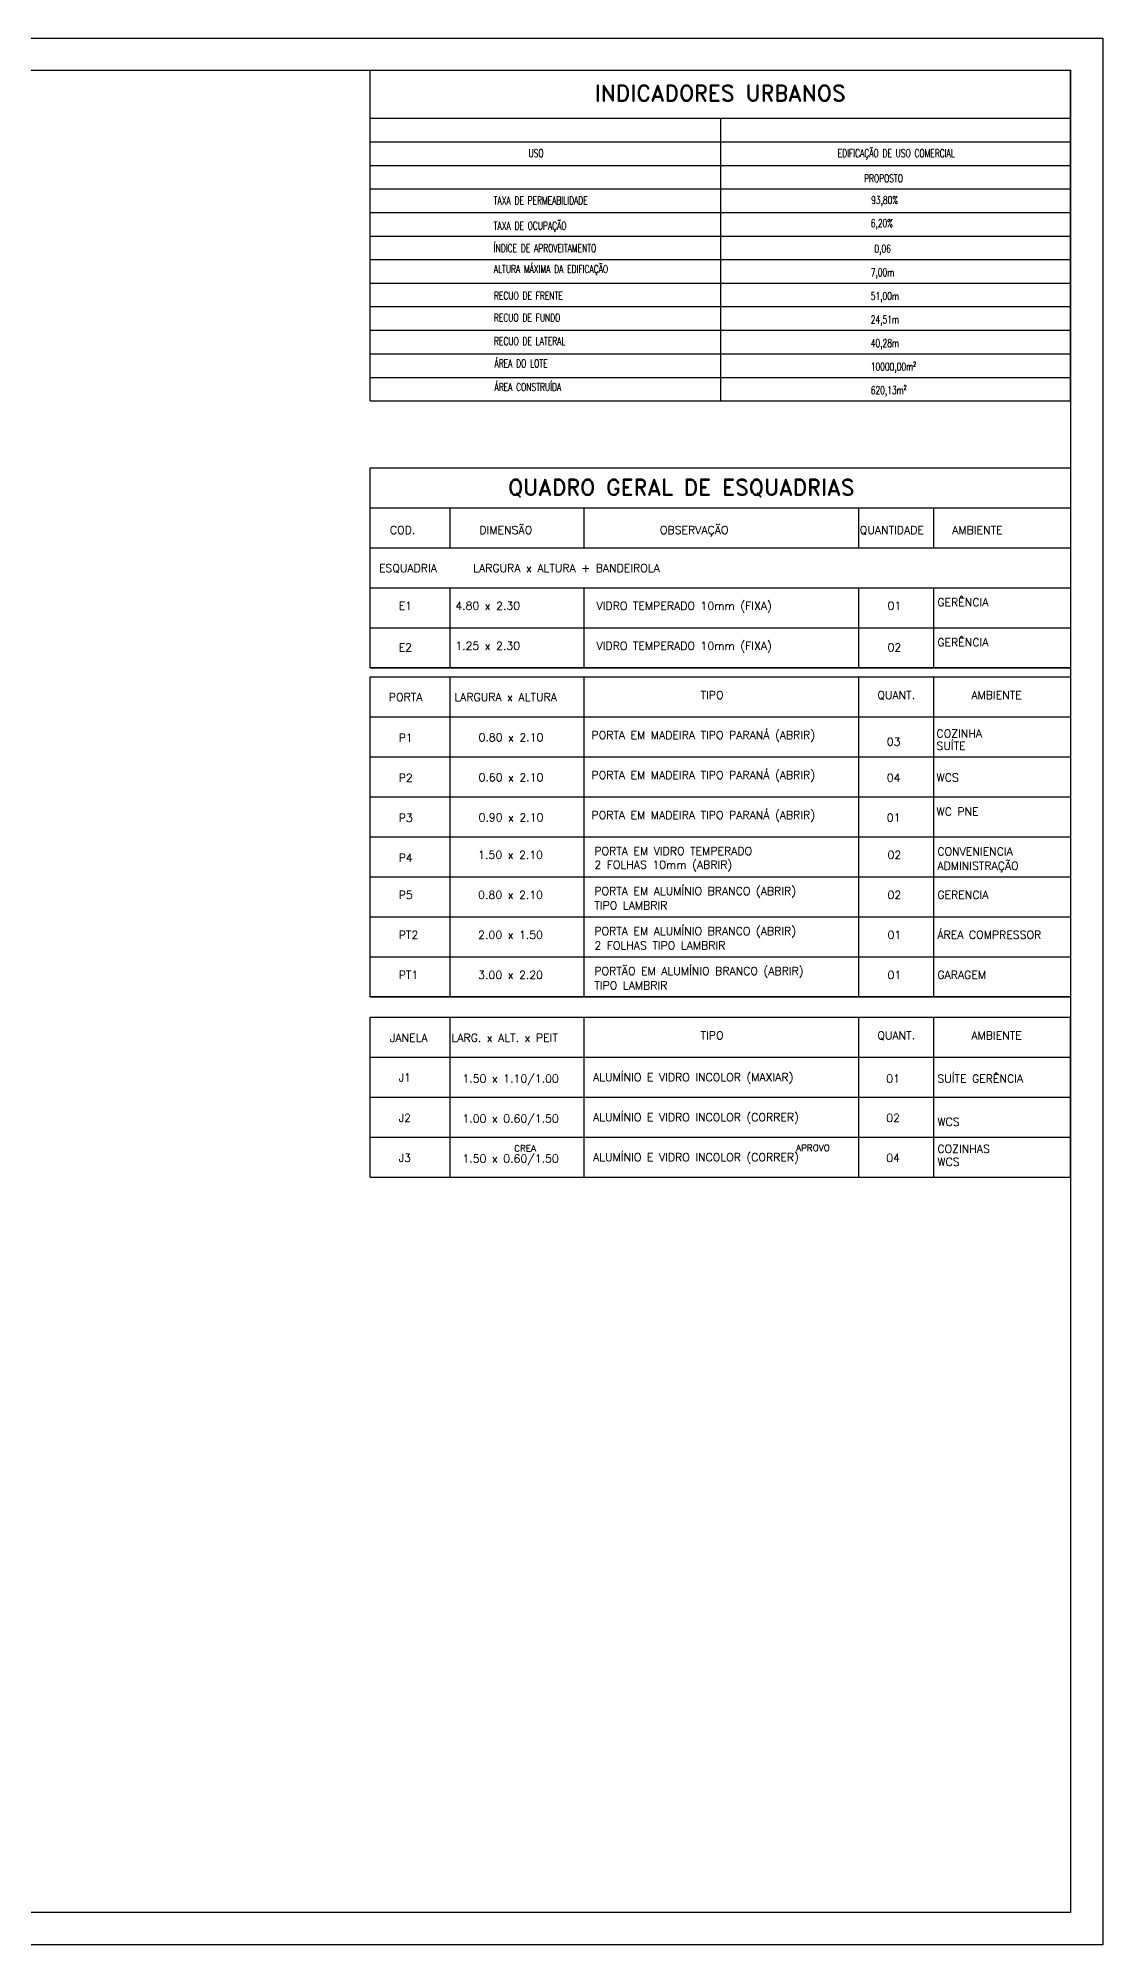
# Model space of a CAD drawing. Header units: millimetres. Extents: x 1111 to 1333, y -447 to -319.
# Drawn here: x 1233.51 to 1258.29, y -447 to -402.6 of the extents above; entities that cross this region are included whole.
import ezdxf
from ezdxf.enums import TextEntityAlignment as Align

# ---------------------------------------------------------------- set-up
doc = ezdxf.new("R2010")
doc.units = ezdxf.units.MM
for name, color, linetype in [('A-PEN-Y', 2, 'Continuous'), ('CERC02', 3, 'Continuous'), ('CERCAD-1', 1, 'Continuous'), ('CERCAD-2', 7, 'Continuous'), ('COTAS', 1, 'Continuous'), ('E-txt-g', 3, 'Continuous'), ('PRANCHA', 1, 'Continuous'), ('TXT', 2, 'Continuous')]:
    doc.layers.add(name, color=color, linetype=linetype)
doc.styles.add('REG80', font='romans.shx', dxfattribs={"width": 0.8, "height": 0.2})
doc.styles.add('ROMAND', font='romand', dxfattribs={"height": 0.004})
doc.styles.add('ROMANS', font='romans')

msp = doc.modelspace()

# ---------------------------------------------------------------- linework, layer by layer
at = {"layer": 'CERCAD-1'}
msp.add_lwpolyline([(1257.545, -446.25), (1194.545, -446.25), (1194.545, -403.35), (1257.545, -403.35)], close=True, dxfattribs=at)
at = {"layer": 'CERCAD-2'}
for p, q in [((1193.795, -402.6), (1258.295, -402.6)), ((1258.295, -402.6), (1258.295, -447)), ((1258.295, -447), (1191.17, -447))]:
    msp.add_line(p, q, dxfattribs=at)
at = {"layer": 'COTAS'}
for p, q in [((1243.103, -414.469), (1243.103, -413.537)), ((1246.222, -414.469), (1246.222, -413.537)), ((1252.617, -414.469), (1252.617, -413.537)), ((1254.357, -414.469), (1254.357, -413.537)), ((1241.24, -414.469), (1257.545, -414.469)), ((1241.24, -415.401), (1257.545, -415.401)), ((1243.103, -417.264), (1243.103, -415.401)), ((1246.222, -417.264), (1246.222, -415.401)), ((1252.617, -417.264), (1252.617, -415.401)), ((1254.357, -417.264), (1254.357, -415.401)), ((1241.24, -416.332), (1257.545, -416.332)), ((1241.24, -417.264), (1257.545, -417.264)), ((1241.24, -417.474), (1257.545, -417.474)), ((1243.103, -424.927), (1243.103, -417.474)), ((1246.222, -424.927), (1246.222, -417.474)), ((1252.617, -424.927), (1252.617, -417.474)), ((1254.357, -424.927), (1254.357, -417.474)), ((1241.24, -418.405), (1257.545, -418.405)), ((1241.24, -419.337), (1257.545, -419.337)), ((1241.24, -420.269), (1257.545, -420.269)), ((1241.24, -421.2), (1257.545, -421.2)), ((1241.24, -422.132), (1257.545, -422.132)), ((1241.24, -423.064), (1257.545, -423.064)), ((1241.24, -423.995), (1257.545, -423.995)), ((1241.24, -424.927), (1257.545, -424.927)), ((1241.24, -425.399), (1257.545, -425.399)), ((1241.24, -429.126), (1241.24, -425.399)), ((1243.103, -429.126), (1243.103, -425.399)), ((1246.222, -429.126), (1246.222, -425.399)), ((1252.617, -429.126), (1252.617, -425.399)), ((1254.357, -429.126), (1254.357, -425.399)), ((1257.545, -429.126), (1257.545, -425.399)), ((1241.24, -426.331), (1257.545, -426.331)), ((1241.24, -427.263), (1257.545, -427.263)), ((1241.24, -428.194), (1257.545, -428.194)), ((1241.24, -429.126), (1257.545, -429.126))]:
    msp.add_line(p, q, dxfattribs=at)
for points in [[(1241.24, -412.606), (1257.545, -412.606), (1257.545, -417.264), (1241.24, -417.264)], [(1241.24, -417.474), (1257.545, -417.474), (1257.545, -424.927), (1241.24, -424.927)]]:
    msp.add_lwpolyline(points, close=True, dxfattribs=at)
at = {"layer": 'PRANCHA'}
for p, q in [((1241.24, -411.047), (1241.24, -403.35)), ((1241.24, -403.35), (1257.545, -403.35)), ((1257.545, -411.047), (1257.545, -403.35)), ((1241.24, -404.466), (1257.545, -404.466)), ((1249.392, -404.466), (1249.392, -411.047)), ((1241.24, -405.014), (1257.545, -405.014)), ((1241.24, -405.563), (1257.545, -405.563)), ((1241.24, -406.111), (1257.545, -406.111)), ((1241.24, -406.66), (1257.545, -406.66)), ((1241.24, -407.208), (1257.545, -407.208)), ((1241.24, -407.756), (1257.545, -407.756)), ((1241.24, -407.756), (1257.545, -407.756)), ((1241.24, -407.756), (1257.545, -407.756)), ((1241.24, -407.756), (1257.545, -407.756)), ((1241.24, -407.756), (1257.545, -407.756)), ((1241.24, -407.756), (1257.545, -407.756)), ((1241.24, -407.756), (1257.545, -407.756)), ((1241.24, -408.305), (1257.545, -408.305)), ((1241.24, -408.853), (1257.545, -408.853)), ((1241.24, -408.853), (1257.545, -408.853)), ((1241.24, -409.402), (1257.545, -409.402)), ((1241.24, -409.402), (1257.545, -409.402)), ((1241.24, -409.95), (1257.545, -409.95)), ((1241.24, -410.499), (1257.545, -410.499)), ((1241.24, -411.047), (1257.545, -411.047)), ((1241.24, -412.606), (1257.545, -412.606)), ((1241.24, -413.537), (1257.545, -413.537))]:
    msp.add_line(p, q, dxfattribs=at)

# ---------------------------------------------------------------- texts
at = {"layer": 'A-PEN-Y', "style": 'REG80', "width": 0.7}
for s, height, p in [('ÍNDICE DE APROVEITAMENTO', 0.18281, (1244.114, -407.582)), ('0,06', 0.1828, (1252.976, -407.595)), ('ALTURA MÁXIMA DA EDIFICAÇÃO', 0.18281, (1244.117, -408.069)), ('7,00m', 0.1828, (1252.892, -408.147)), ('51,00m', 0.1828, (1252.892, -408.696))]:
    msp.add_text(s, height=height, dxfattribs=at).set_placement(p)
at = {"layer": 'CERC02', "style": 'ROMANS'}
for s, p in [('CREA', (1244.591, -428.378)), ('APROVO', (1251.154, -428.367))]:
    msp.add_text(s, height=0.15, dxfattribs=at).set_placement(p, align=Align.TOP_LEFT)
at = {"layer": 'E-txt-g', "color": 2, "style": 'REG80', "width": 0.7}
for s, height, p in [('USO', 0.1828, (1244.923, -405.371)), ('EDIFICAÇÃO DE USO COMERCIAL ', 0.18281, (1252.122, -405.371)), ('PROPOSTO', 0.1828, (1252.736, -405.958)), ('TAXA DE PERMEABILIDADE', 0.18281, (1244.114, -406.471)), ('93,80%%%', 0.1828, (1252.901, -406.461)), ('TAXA DE OCUPAÇÃO', 0.18281, (1244.114, -407.061)), ('6,20%%%', 0.1828, (1252.892, -407.001)), ('RECUO DE FRENTE', 0.18281, (1244.121, -408.69)), ('RECUO DE FUNDO', 0.18281, (1244.118, -409.201)), ('24,51m', 0.1828, (1252.892, -409.244)), ('RECUO DE LATERAL', 0.18281, (1244.121, -409.748)), ('40,28m', 0.1828, (1252.892, -409.793)), ('ÁREA DO LOTE', 0.18281, (1244.133, -410.268)), ('10000,00m²', 0.1828, (1252.892, -410.341)), ('ÁREA CONSTRUÍDA', 0.18281, (1244.133, -410.817)), ('620,13m²', 0.1828, (1252.892, -410.889))]:
    msp.add_text(s, height=height, dxfattribs=at).set_placement(p)
at = {"layer": 'TXT', "color": 3, "style": 'ROMAND'}
msp.add_text('INDICADORES URBANOS', height=0.37268, dxfattribs=at).set_placement((1249.386, -404.067), align=Align.CENTER)
msp.add_text('QUADRO GERAL DE ESQUADRIAS', height=0.37268, dxfattribs=at).set_placement((1244.449, -413.246))
at = {"layer": 'TXT'}
for s, height, style, p in [('COD.', 0.1863, 'ROMAND', (1241.698, -414.148)), ('DIMENSÃO', 0.1863, 'ROMAND', (1243.78, -414.148)), ('OBSERVAÇÃO', 0.1863, 'ROMAND', (1247.983, -414.148)), ('QUANTIDADE', 0.1863, 'ROMAND', (1252.636, -414.148)), ('AMBIENTE', 0.1863, 'ROMAND', (1254.788, -414.148)), ('ESQUADRIA', 0.1863, 'ROMAND', (1241.443, -415.034)), ('LARGURA x ALTURA + BANDEIROLA', 0.18634, 'ROMAND', (1243.636, -415.034)), ('E1', 0.1863, 'ROMANS', (1241.901, -415.911)), ('4.80 x 2.30 ', 0.18634, 'ROMANS', (1243.22, -415.911)), ('VIDRO TEMPERADO 10mm (FIXA)', 0.18634, 'ROMANS', (1246.508, -415.913)), ('01', 0.1863, 'ROMANS', (1253.282, -415.911)), ('GERÊNCIA', 0.1863, 'ROMANS', (1254.442, -415.83)), ('E2', 0.1863, 'ROMANS', (1241.901, -416.881)), ('1.25 x 2.30', 0.18634, 'ROMANS', (1243.22, -416.843)), ('VIDRO TEMPERADO 10mm (FIXA)', 0.18634, 'ROMANS', (1246.508, -416.844)), ('02', 0.1863, 'ROMANS', (1253.282, -416.881)), ('GERÊNCIA', 0.1863, 'ROMANS', (1254.442, -416.762)), ('TIPO', 0.1863, 'ROMANS', (1248.929, -417.99)), ('QUANT.', 0.1863, 'ROMANS', (1253.045, -417.99)), ('AMBIENTE', 0.1863, 'ROMANS', (1255.233, -417.99)), ('PORTA      ', 0.18634, 'ROMAND', (1241.672, -418.038)), ('LARGURA x ALTURA', 0.18634, 'ROMAND', (1243.197, -418.038)), ('PORTA EM MADEIRA TIPO PARANÁ (ABRIR)', 0.18634, 'ROMANS', (1246.389, -418.922)), ('P1', 0.1863, 'ROMANS', (1241.901, -418.985)), ('0.80 x 2.10', 0.18634, 'ROMANS', (1243.761, -418.975)), ('03', 0.1863, 'ROMANS', (1253.264, -419.076)), ('COZINHA', 0.1863, 'ROMANS', (1254.421, -418.887)), ('SUÍTE', 0.1863, 'ROMANS', (1254.421, -419.174)), ('P2', 0.1863, 'ROMANS', (1241.901, -419.917)), ('0.60 x 2.10', 0.18634, 'ROMANS', (1243.761, -419.907)), ('PORTA EM MADEIRA TIPO PARANÁ (ABRIR)', 0.18634, 'ROMANS', (1246.389, -419.853)), ('04', 0.1863, 'ROMANS', (1253.264, -419.916)), ('WCS', 0.1863, 'ROMANS', (1254.421, -419.912)), ('P3', 0.1863, 'ROMANS', (1241.901, -420.849)), ('0.90 x 2.10', 0.18634, 'ROMANS', (1243.761, -420.839)), ('PORTA EM MADEIRA TIPO PARANÁ (ABRIR)', 0.18634, 'ROMANS', (1246.389, -420.785)), ('01', 0.1863, 'ROMANS', (1253.264, -420.845)), ('WC PNE', 0.1863, 'ROMANS', (1254.421, -420.704)), ('P4', 0.1863, 'ROMANS', (1241.901, -421.78)), ('1.50 x 2.10', 0.18634, 'ROMANS', (1243.752, -421.711)), ('2 FOLHAS 10mm (ABRIR) ', 0.18634, 'ROMANS', (1246.457, -421.941)), ('PORTA EM VIDRO TEMPERADO ', 0.18634, 'ROMANS', (1246.457, -421.622)), ('02', 0.1863, 'ROMANS', (1253.282, -421.711)), ('ADMINISTRAÇÃO', 0.18634, 'ROMANS', (1254.442, -421.967)), ('CONVENIENCIA', 0.18634, 'ROMANS', (1254.442, -421.632)), ('P5', 0.1863, 'ROMANS', (1241.901, -422.643)), ('0.80 x 2.10', 0.18634, 'ROMANS', (1243.752, -422.643)), ('PORTA EM ALUMÍNIO BRANCO (ABRIR)', 0.18634, 'ROMANS', (1246.457, -422.554)), ('02', 0.1863, 'ROMANS', (1253.282, -422.643)), ('GERENCIA', 0.1863, 'ROMANS', (1254.442, -422.642)), ('TIPO LAMBRIR', 0.18634, 'ROMANS', (1246.457, -422.89)), ('PT2', 0.1863, 'ROMANS', (1241.901, -423.574)), ('2.00 x 1.50', 0.18634, 'ROMANS', (1243.752, -423.574)), ('PORTA EM ALUMÍNIO BRANCO (ABRIR)', 0.18634, 'ROMANS', (1246.457, -423.486)), ('01', 0.1863, 'ROMANS', (1253.282, -423.574)), ('ÁREA COMPRESSOR', 0.18634, 'ROMANS', (1254.442, -423.573)), ('2 FOLHAS TIPO LAMBRIR', 0.18634, 'ROMANS', (1246.457, -423.822)), ('PT1', 0.1863, 'ROMANS', (1241.901, -424.506)), ('3.00 x 2.20', 0.18634, 'ROMANS', (1243.752, -424.506)), ('PORTÃO EM ALUMÍNIO BRANCO (ABRIR)', 0.18634, 'ROMANS', (1246.457, -424.417)), ('01', 0.1863, 'ROMANS', (1253.282, -424.506)), ('GARAGEM', 0.1863, 'ROMANS', (1254.442, -424.505)), ('TIPO LAMBRIR', 0.18634, 'ROMANS', (1246.457, -424.753)), ('JANELA', 0.1863, 'ROMAND', (1241.698, -425.971)), ('LARG. x ALT. x PEIT', 0.18634, 'ROMAND', (1243.131, -425.971)), ('TIPO', 0.1863, 'ROMANS', (1248.929, -425.915)), ('QUANT.', 0.1863, 'ROMANS', (1253.045, -425.915)), ('AMBIENTE', 0.1863, 'ROMANS', (1255.233, -425.915)), ('ALUMÍNIO E VIDRO INCOLOR (MAXIAR)', 0.18634, 'ROMANS', (1246.427, -426.889)), ('SUÍTE GERÊNCIA', 0.18634, 'ROMANS', (1254.442, -426.923)), ('J1', 0.1863, 'ROMANS', (1241.901, -426.896)), ('1.50 x 1.10/1.00', 0.18634, 'ROMANS', (1243.385, -426.921)), ('01', 0.1863, 'ROMANS', (1253.251, -426.921)), ('ALUMÍNIO E VIDRO INCOLOR (CORRER)', 0.18634, 'ROMANS', (1246.427, -427.821)), ('J2', 0.1863, 'ROMANS', (1241.901, -427.837)), ('1.00 x 0.60/1.50', 0.18634, 'ROMANS', (1243.385, -427.853)), ('02', 0.1863, 'ROMANS', (1253.251, -427.837)), ('WCS', 0.1863, 'ROMANS', (1254.442, -427.928)), ('COZINHAS', 0.1863, 'ROMANS', (1254.442, -428.558)), ('J3', 0.1863, 'ROMANS', (1241.901, -428.769)), ('1.50 x 0.60/1.50', 0.18634, 'ROMANS', (1243.385, -428.784)), ('ALUMÍNIO E VIDRO INCOLOR (CORRER)', 0.18634, 'ROMANS', (1246.427, -428.752)), ('04', 0.1863, 'ROMANS', (1253.251, -428.769)), ('WCS', 0.1863, 'ROMANS', (1254.442, -428.86))]:
    msp.add_text(s, height=height, dxfattribs=dict(at, style=style)).set_placement(p)

doc.saveas('drawing.dxf')
